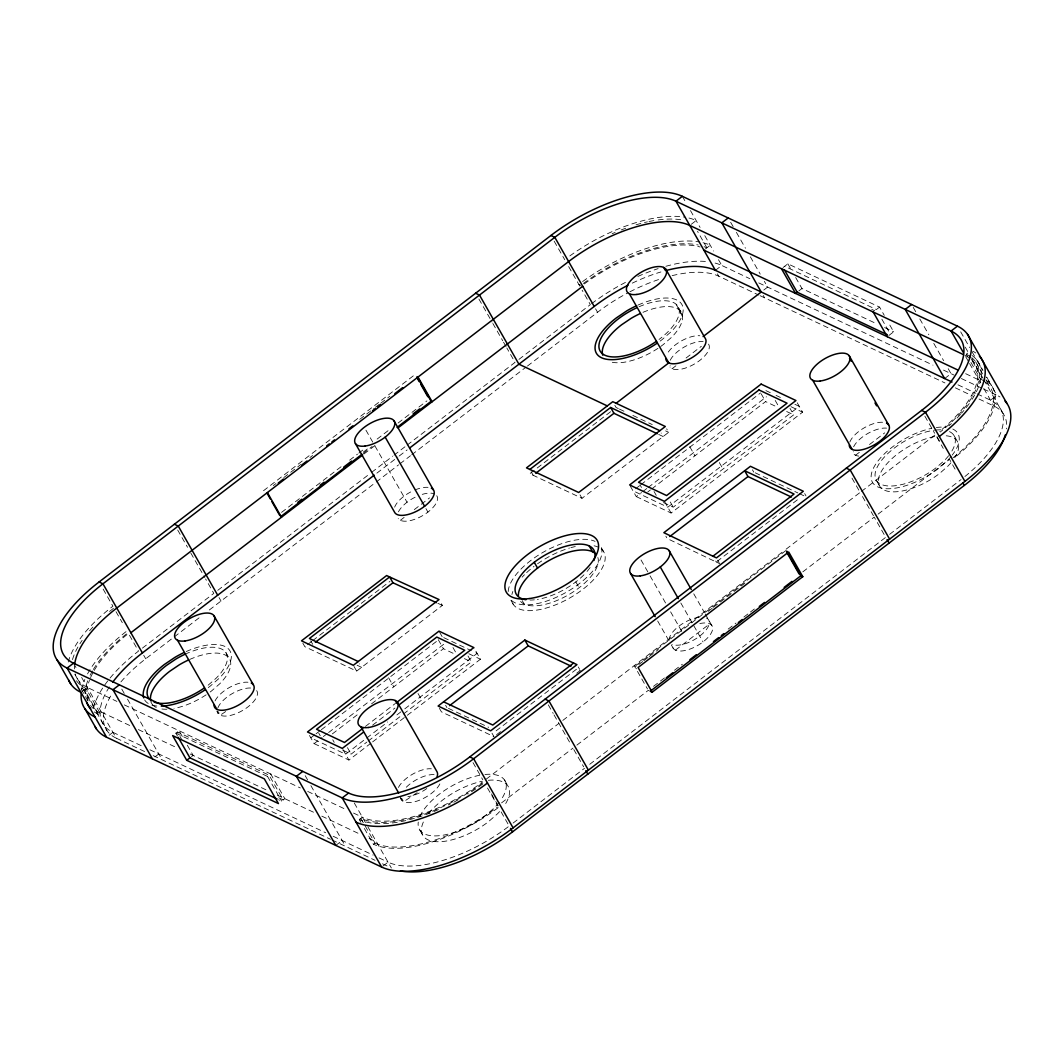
<?xml version="1.0" encoding="UTF-8"?>
<svg xmlns="http://www.w3.org/2000/svg" width="1064" height="1064" viewBox="0 0 1064 1064"><rect width="100%" height="100%" fill="white"/><g stroke="black" fill="none" stroke-linecap="round" stroke-linejoin="round"><path stroke-width="0.75" stroke-dasharray="5 3.75" d="M87.727 680.84L87.66 680.947A102.264 45.154 -29.7 0 0 85.107 693.701M208.158 685.189L216.325 678.047A44.834 19.79 -29.7 0 0 224.012 650.543A44.834 19.79 -29.7 0 0 186.333 653.642M263.513 490.717L414.135 375.22L416.077 376.137M273.315 485.61L275.935 483.601M283.795 477.576L300.819 464.516M309.983 457.493L312.603 455.485M359.752 419.322L374.156 408.27M375.472 407.273L379.396 404.254M380.713 403.256L389.876 396.22M281.534 512.396L341.77 466.205M349.63 460.18L357.491 454.142M358.807 453.144L365.351 448.117M377.135 439.086L390.235 429.045M398.096 423.02L426.903 400.915M363.356 452.054L369.913 447.026M363.024 453.517L372.187 446.481M363.994 453.969L377.095 443.927M82.101 691.44L87.328 687.437L116.907 701.402M691.307 224.278L696.162 220.554A106.772 47.135 -29.7 0 0 687.371 217.655M142.403 648.122L213.811 593.366L205.605 578.962M217.761 590.334L370.352 473.334M371.668 472.323L392.709 456.177M394.026 455.166L405.863 446.095M407.18 445.084L515.043 362.372L506.836 347.968M518.939 359.379L590.347 304.623L582.128 290.193M376.869 473.148L397.909 457.001M399.226 455.991L407.126 449.939M120.924 681.891A98.433 43.451 -29.7 0 1 145.715 658.776L172.98 637.855M174.283 636.871L201.548 615.95M209.342 609.978L374.927 483.003M376.244 481.992L398.601 464.848M399.918 463.838L410.438 455.764M411.755 454.754L526.148 367.04M527.451 366.043L597.556 312.284A98.433 43.451 -29.7 0 1 628.438 292.573M76.488 680.761A100.349 44.302 -29.7 0 0 85.985 688.475L100.029 713.186L98.5 714.356L84.415 689.671A102.264 45.154 -29.7 0 1 81.489 688.089M705.392 248.976L710.247 245.252A106.772 47.135 -29.7 0 0 701.455 242.353M109.113 735.264L112.93 732.338A98.433 43.451 -29.7 0 1 109.911 686.147M715.394 270.349L721.778 265.455L749.881 278.715M400.33 520.323L404.147 517.397M414.308 509.603L429.563 497.912M177.409 735.902L175.839 733.163L179.031 730.715L182.942 737.578M783.077 267.503L787.865 263.832L879.569 307.11L884.264 315.343M154.958 756.903L158.789 753.977M763.792 290.033L767.623 287.094L764.338 281.335M610.603 411.728L529.806 473.693L581.995 498.311L668.644 432.317L666.649 428.819M307.443 644.651L311.366 641.632M312.67 640.634L389.956 581.37M675.919 365.79L672.102 368.716L670.107 365.218M686.081 357.996L701.336 346.305M191.52 756.624L193.116 755.4L186.852 744.428M798.758 290.977L801.95 288.53L877.122 324.001M302.828 643.161L304.823 646.659L356.653 671.118L442.371 605.389L440.376 601.892M314.758 734.772L310.808 737.804L345.614 754.23L387.695 721.964M316.061 733.774L320.011 730.742M321.328 729.731L438.368 639.983M635.58 488.748L639.531 485.729M640.847 484.719L760.521 392.949M175.839 733.163L267.543 776.441L270.735 773.994L284.82 798.678L281.627 801.126L278.622 799.716M879.569 307.11L876.377 309.558L784.673 266.279M309.478 735.477L314.133 743.63L322.02 737.578M323.336 736.567L327.286 733.548M328.59 732.537L444.326 643.787M630.3 486.115L636.272 496.595L641.539 492.566M642.856 491.555L646.792 488.522M648.109 487.525L766.466 396.766M332.34 733.907L359.778 712.867M371.549 703.849L443.435 648.721L456.017 654.653M647.803 491.927L650.423 489.919M651.727 488.921L765.615 401.594L778.25 407.552M365.418 726.433L395.476 703.384M372.546 725.209L394.904 708.065M888.866 335.479L893.654 331.808L888.174 322.206M396.912 714.902L403.482 709.861M404.799 708.85L477.124 653.389L472.775 651.341M342.754 750.16L351.147 754.123L366.827 742.1M368.131 741.089L402.126 715.035M403.429 714.024L471.392 661.914L467.695 655.437M663.431 502.554L673.246 507.182L793.691 414.84L789.993 408.363M314.133 743.63L348.939 760.055L371.296 742.911M372.613 741.901L480.449 659.215L473.799 647.564M636.272 496.595L671.091 513.021L802.589 412.18L795.952 400.529M360.922 822.366L359.286 819.573L360.922 818.429A100.349 44.302 -29.7 0 0 483.162 782.492M359.286 819.573L362.425 817.272A98.433 43.451 -29.7 0 0 482.364 782.093M967.841 356.972L966.272 354.219L970.115 351.28M335.812 845.414L342.182 840.52M944.646 378.545L951.03 373.65L946.92 366.442M496.13 730.848L576.927 668.884L580.279 670.466L576.356 673.472M797.348 499.854L716.271 562.045L667.181 538.517L665.851 536.189M859.326 452.346L855.509 455.259L853.514 451.774M869.488 444.553L884.729 432.862M496.595 734.652L500.519 731.633M970.966 362.452L980.356 378.917L981.886 377.747L969.357 355.788M486.182 779.167L558.893 723.414M562.789 720.421L784.82 550.168M786.11 549.17L860.124 492.419M861.428 491.422L935.429 434.671L943.263 448.383M785.791 550.62L635.168 666.117L636.738 668.87M638.759 664.574L642.696 661.555M643.999 660.558L647.936 657.539M649.24 656.541L658.403 649.506M708.172 611.335L712.109 608.329M713.412 607.318L744.853 583.218M382.934 866.083L388.041 862.159A98.433 43.451 -29.7 0 0 509.191 826.05L499.322 808.733M964.902 476.526A98.433 43.451 -29.7 0 0 990.491 400.184L996.875 395.289A106.772 47.135 -29.7 0 1 999.947 396.952M675.441 650.144L709.741 623.837M501.57 802.868L572.977 748.098M576.874 745.119L648.282 690.35L649.253 690.815M653.522 686.333L665.319 677.303M674.483 670.267L682.343 664.242M728.175 629.09L736.035 623.065M743.896 617.04L749.136 613.024M750.439 612.013L754.376 609.007M802.801 571.873L874.209 517.104L885.727 537.32L588.445 765.282M878.106 514.125L949.514 459.355L956.097 470.913M513.087 823.071L584.508 768.301M889.624 534.327L961.045 479.571M225.661 711.563L220.261 715.207L218.266 711.71M417.154 792.653L403.668 801.751L401.673 798.266M374.9 843.087L375.007 843.114A100.349 44.302 -29.7 0 0 497.247 807.19M437.876 603.328L442.371 605.389M871.775 309.358L874.781 310.781M884.636 327.552L893.654 331.808M965.66 373.69L978.973 379.981M758.752 282.904L932.982 365.138M943.515 370.099L953.982 375.047M961.377 378.531L982.085 388.307M983.562 388.998L996.875 395.289L986.474 377.042M957.959 384.822L975.701 393.201M977.191 393.893L990.491 400.184M672.129 275.643A98.433 43.451 -29.7 0 1 718.719 276.175L758.645 295.021M760.135 295.712L944.965 382.947M955.366 387.855L973.108 396.234M979.026 399.027L993.816 405.996A98.433 43.451 -29.7 0 1 1006.504 428.845M578.829 284.421L580.851 285.378M765.907 390.608L770.256 392.669M776.068 395.409L780.417 397.457M794.914 404.307L799.277 406.355L667.766 507.196L632.947 490.77M790.991 406.701L802.589 412.18M786.668 411.529L793.691 414.84M755.241 472.815L797.84 492.925M799.317 493.616L806.658 497.088M618.33 408.563L616.096 407.512L614.766 405.185M619.447 409.095L626.896 412.606M632.867 415.426L652.245 424.576M665.652 430.907L668.644 432.317M658.669 434.418L663.151 436.519L661.156 433.021M719.783 563.707L716.271 562.045L714.942 559.717M636.139 666.583L634.197 665.665L647.511 688.98M443.768 637.642L471.325 650.649M468.838 653.735L480.449 659.215M464.396 658.616L471.392 661.914M357.132 665.253L361.561 667.354L359.579 663.856M448.423 708.345L488.669 727.337M124.302 704.887L300.314 787.945M307.709 791.443L346.159 809.584M353.554 813.082L362.425 817.272M101.413 712.135L130.992 726.087M138.387 729.585L176.85 747.726M190.15 754.017L268.274 790.885M277.292 795.141L314.399 812.643M321.793 816.141L360.244 834.282M369.115 838.472L376.51 841.957M278.715 797.774L283.224 799.902L269.139 775.217L177.435 731.939L181.346 738.802M112.93 732.338L142.523 746.29M149.918 749.788L325.651 832.726M333.165 836.264L373.132 855.124M379.023 857.903L388.041 862.159M81.635 677.449L116.255 738.163L145.835 752.115M153.229 755.613L330.478 839.257M331.981 839.962L375.087 860.311M382.481 863.795L389.876 867.293M706.855 247.739L697.532 231.34M680.973 311.805L676.172 304.277L682.583 316.819L678.819 308.267M977.444 360.842L982.923 370.445M986.833 377.308L991.528 385.54M960.699 331.848L969.636 347.542M972.07 351.798L982.471 370.033M975.755 361.946L982.804 374.289M985.929 379.782L989.839 386.631M965.248 347.17L968.493 352.862M971.751 358.568L982.99 378.279M983.788 379.688L1003.126 413.577M965.673 356.653L968.799 362.146M969.583 363.516L980.622 382.867M983.907 388.639L993.816 405.996M913.231 307.39L916.516 313.149M919.801 318.921L928.845 334.761M933.78 343.406L943.635 360.683M953.73 435.07L957.055 440.895M881.856 319.16L890.462 334.256M936.998 436.586L939.339 440.709M924.855 416.13L934.618 433.248M787.865 263.832L791.776 270.695M795.686 277.558L801.95 288.53M730.649 222.283L733.123 226.592M736.408 232.364L745.438 248.205M750.373 256.85L760.228 274.126M876.643 480.782L879.968 486.607M763.234 295.473L764.564 297.814M851.998 478.162L859.313 490.996M862.478 496.529L873.424 515.734M682.343 196.321L686.413 203.45M690.47 210.579L700.072 227.417M704.767 235.649L713.545 251.024M718.479 259.683L721.778 265.455A106.772 47.135 -29.7 0 0 714.582 262.928M717.389 273.834L718.719 276.175M775.217 400.45L778.914 406.913M761.186 393.826L765.615 401.594M804.663 493.59L805.993 495.917M752.434 469.796L753.764 472.123M719.317 462.561L723.015 469.024M689.778 446.72L694.938 455.778M595.561 308.786L597.556 312.284M554.171 241.196L564.745 259.722M568.655 266.585L581.303 288.743M717.788 560.209L719.118 562.537M670.293 502.009L673.246 507.182M664.441 501.37L671.091 513.021M654.054 491.502L656.262 495.385M640.009 484.878L641.486 487.472M693.755 593.818L704.434 612.545M705.259 613.981L711.856 625.566M680.814 602.969L703.038 641.924M641.033 559.983L649.253 574.387M650.064 575.837L665.678 603.195M670.613 611.84L682.144 632.069M478.893 298.997L492.047 322.046M492.858 323.483L502.727 340.759M503.538 342.209L506.012 346.532M657.672 620.99L669.176 641.166M671.331 644.93L673.312 648.428M580 494.827L581.995 498.311M601.333 547.734L603.328 551.232M531.162 471.764L533.157 475.262M575.823 581.888L579.149 587.714M578.284 666.968L579.614 669.309M522.225 600.601L524.22 604.086M513.393 604.578L510.068 598.753A52.309 23.102 -29.7 0 0 565.25 592.834A52.309 23.102 -29.7 0 0 601.346 548.12M548.319 704.873L553.2 713.425M554.012 714.862L570.637 743.989M573.802 749.548L583.684 766.865M425.933 508.592L427.928 512.09M365.936 430.162L374.142 444.553M374.967 446.002L407.047 502.235M452.985 647.55L456.669 654.028M439.658 632.295L442.318 636.964M491.98 733.163L493.975 736.647L441.427 711.856L439.432 708.358M438.262 639.663L443.435 648.721M504.496 779.992L507.821 785.817M445.603 705.299L446.933 707.64M491.475 793.904L498.511 806.246M473.014 762.622L482.777 779.739M487.498 788.012L497.673 805.847M418.032 693.529L421.73 699.992M388.599 677.741L393.773 686.799M353.993 666.463L356.653 671.118M419.881 830.173L423.206 835.998M310.728 640.807L312.723 644.305M400.224 797.707L401.54 800.035M347.449 747.646L351.147 754.123M342.967 749.575L348.939 760.055M332.739 739.759L334.216 742.353M318.761 733.163L320.237 735.756M354.299 803.014L367.12 825.504M367.905 826.874L391.366 867.985M360.816 818.402L375.007 843.114L373.437 844.324L363.981 827.805M219.024 597.529L221.019 601.027M177.675 529.992L187.53 547.268M190.815 553.041L204.78 577.526M305.195 775.669L307.629 779.952M310.887 785.644L345.507 846.346M225.807 652.471L229.132 658.297M267.543 776.441L281.627 801.126M216.817 711.151L218.147 713.479M143.72 655.278L145.715 658.776M103.142 589.11L112.904 606.214A106.772 47.135 -29.7 0 0 68.229 662.061M116.029 611.707L122.294 622.679M129.449 635.235L138.506 651.115A106.772 47.135 -29.7 0 0 93.166 709.994M150.716 701.681L152.046 704.022M121.788 689.113L124.235 693.396M127.48 699.088L162.114 759.789M73.509 663.191L77.566 670.32M74.773 674.164L106.959 730.582M81.157 689.006L89.762 704.089M498.178 807.656A102.264 45.154 -29.7 0 1 373.57 844.271M414.335 818.376A102.264 45.154 -29.7 0 1 359.366 819.613M482.817 783.929A102.264 45.154 -29.7 0 1 467.854 794.116M458.185 799.822A102.264 45.154 -29.7 0 1 448.396 804.983M438.474 809.611A102.264 45.154 -29.7 0 1 417.58 817.405M972.842 351.187A106.772 47.135 -29.7 0 1 975.741 352.982M971.352 359.579A98.433 43.451 -29.7 0 1 939.286 431.638M964.888 355.283A98.433 43.451 -29.7 0 1 970.235 358.595M971.685 357.624A100.349 44.302 -29.7 0 1 940.257 432.024M966.232 354.246A100.349 44.302 -29.7 0 1 970.448 356.693M985.769 382.322A100.349 44.302 -29.7 0 1 953.051 457.759M980.316 378.944A100.349 44.302 -29.7 0 1 984.533 381.377M986.155 380.207A102.264 45.154 -29.7 0 1 955.419 457.001M972.07 355.509A102.264 45.154 -29.7 0 1 970.062 402.392M969.238 403.575A102.264 45.154 -29.7 0 1 961.563 413.164M960.486 414.362A102.264 45.154 -29.7 0 1 955.964 419.136M951.402 423.565A102.264 45.154 -29.7 0 1 948.995 425.773M569.839 255.932A106.772 47.135 -29.7 0 1 685.721 217.322M582.633 281.561A106.772 47.135 -29.7 0 1 699.806 242.02M632.295 283.13A98.433 43.451 -29.7 0 1 660.917 271.958M591.611 303.666A106.772 47.135 -29.7 0 1 627.6 281.308M637.855 276.44A106.772 47.135 -29.7 0 1 658.124 268.62M665.891 266.279A106.772 47.135 -29.7 0 1 706.124 261.518M583.404 283.45A102.264 45.154 -29.7 0 1 698.263 245.013M704.129 246.702A102.264 45.154 -29.7 0 1 706.722 247.792M81.635 689.791A106.772 47.135 -29.7 0 1 84.854 679.417M87.541 673.898A106.772 47.135 -29.7 0 1 126.988 630.912M98.5 714.37A102.264 45.154 -29.7 0 1 94.23 711.896M90.108 675.308A102.264 45.154 -29.7 0 1 92.462 670.932M93.339 669.456A102.264 45.154 -29.7 0 1 127.627 632.987M87.328 687.437A98.433 43.451 -29.7 0 1 75.278 673.964M74.493 668.884A98.433 43.451 -29.7 0 1 74.52 666.064M72.485 659.587A102.264 45.154 -29.7 0 1 82.154 640.328M89.589 630.766A102.264 45.154 -29.7 0 1 95.095 624.768M109.565 611.481A102.264 45.154 -29.7 0 1 113.542 608.289M100.069 713.159A100.349 44.302 -29.7 0 1 90.573 705.445M87.993 700.245A100.349 44.302 -29.7 0 1 89.456 680.322M90.56 677.582A100.349 44.302 -29.7 0 1 93.379 671.903M94.204 670.453A100.349 44.302 -29.7 0 1 128.638 633.319M584.309 283.915A100.428 44.342 -29.7 0 1 700.099 246.994M612.172 233.721A102.264 45.154 -29.7 0 1 615.152 232.418M621.163 229.957A102.264 45.154 -29.7 0 1 625.659 228.255M636.033 224.81A102.264 45.154 -29.7 0 1 647.404 221.857M649 221.525A102.264 45.154 -29.7 0 1 656.727 220.142M658.23 219.942A102.264 45.154 -29.7 0 1 684.179 220.328M394.651 507.156A22.424 9.895 -29.7 0 1 413.697 490.491M415 489.932A22.424 9.895 -29.7 0 1 428.034 487.352M668.312 352.038A22.424 9.895 -29.7 0 1 699.806 335.745M849.83 442.105A22.424 9.895 -29.7 0 1 883.2 422.302M706.416 618.024A22.424 9.895 -29.7 0 1 699.713 636.099A22.424 9.895 -29.7 0 1 672.116 644.332M669.189 640.102A22.424 9.895 -29.7 0 1 698.902 617.319M426.797 788.557A22.424 9.895 -29.7 0 1 407.858 796.63M398.468 787.466A22.424 9.895 -29.7 0 1 431.359 768.793M215.061 700.91A22.424 9.895 -29.7 0 1 247.965 682.237M590.121 567.484A44.635 19.711 -29.7 0 1 586.251 572.352M583.963 574.786A44.635 19.711 -29.7 0 1 537.4 599.444M534.354 599.83A44.635 19.711 -29.7 0 1 530.058 600.043M708.531 344.124A22.424 9.895 -29.7 0 1 694.912 363.728A22.424 9.895 -29.7 0 1 669.988 366.987M670.227 360.244A22.424 9.895 -29.7 0 1 703.131 341.571M436.759 495.731A22.424 9.895 -29.7 0 1 423.139 515.335A22.424 9.895 -29.7 0 1 398.215 518.594M398.455 511.851A22.424 9.895 -29.7 0 1 415.718 496.928M422.235 494.374A22.424 9.895 -29.7 0 1 434.644 494.015M699.846 623.557A22.424 9.895 -29.7 0 1 712.109 631.178A22.424 9.895 -29.7 0 1 690.43 648.92A22.424 9.895 -29.7 0 1 672.514 645.928M858.794 456.097A22.424 9.895 -29.7 0 1 853.394 453.543M853.634 446.8A22.424 9.895 -29.7 0 1 886.525 428.127M439.844 783.915A22.424 9.895 -29.7 0 1 417.793 800.833A22.424 9.895 -29.7 0 1 400.742 797.534M406.288 787.24A22.424 9.895 -29.7 0 1 434.684 774.619M256.69 690.616A22.424 9.895 -29.7 0 1 240.504 711.63A22.424 9.895 -29.7 0 1 217.335 710.978M217.907 707.866A22.424 9.895 -29.7 0 1 251.277 688.062M601.227 548.971A52.309 23.102 -29.7 0 1 570.051 597.822A52.309 23.102 -29.7 0 1 511.691 600.335M511.917 594.51A52.309 23.102 -29.7 0 1 512.835 591.478M522.145 577.18A52.309 23.102 -29.7 0 1 524.459 574.733M526.64 572.618A52.309 23.102 -29.7 0 1 533.995 566.407M537.559 563.774A52.309 23.102 -29.7 0 1 569.426 548.066M570.903 547.641A52.309 23.102 -29.7 0 1 575.278 546.55M594.071 545.792A52.309 23.102 -29.7 0 1 598.38 547.215M597.862 557.47A44.635 19.711 -29.7 0 1 567.072 595.614A44.635 19.711 -29.7 0 1 519.99 600.655M508.206 591.557A52.309 23.102 -29.7 0 1 543.039 552.336A52.309 23.102 -29.7 0 1 595.069 541.39M952.839 429.058A49.21 21.732 -29.7 0 1 952.187 455.139M951.256 456.296A49.21 21.732 -29.7 0 1 947.08 460.898L938.116 468.745A49.21 21.732 -29.7 0 1 871.243 478.827A49.21 21.732 -29.7 0 1 931.878 428.273M936.333 427.515A49.21 21.732 -29.7 0 1 945.63 427.236M949.5 431.625A44.834 19.79 -29.7 0 1 950.431 453.304M948.623 455.738A44.834 19.79 -29.7 0 1 944.247 460.646L936.081 467.788A44.834 19.79 -29.7 0 1 875.034 475.781A44.834 19.79 -29.7 0 1 934.458 430.215M935.961 430.042A44.834 19.79 -29.7 0 1 942.917 429.962M638.081 305.036A49.21 21.732 -29.7 0 1 679.431 301.631A49.21 21.732 -29.7 0 1 670.998 331.822L662.034 339.669A49.21 21.732 -29.7 0 1 659.534 341.517M639.078 306.738A44.874 19.817 -29.7 0 1 677.968 306.392A44.874 19.817 -29.7 0 1 659.028 339.456M186.24 651.527A49.21 21.732 -29.7 0 1 227.59 648.122A49.21 21.732 -29.7 0 1 219.157 678.313L210.193 686.147A49.21 21.732 -29.7 0 1 207.693 688.009M156.834 706.031A49.21 21.732 -29.7 0 1 149.612 704.208M148.202 703.437A49.21 21.732 -29.7 0 1 143.707 697.864M484.998 774.472A49.21 21.732 -29.7 0 1 500.878 800.022M499.189 802.296A49.21 21.732 -29.7 0 1 494.082 808.055L485.118 815.902A49.21 21.732 -29.7 0 1 439.046 835.719A49.21 21.732 -29.7 0 1 418.258 822.086M419.841 816.62A49.21 21.732 -29.7 0 1 483.335 774.672M642.989 312.324A44.834 19.79 -29.7 0 1 679.47 310.116A44.834 19.79 -29.7 0 1 671.49 337.381L663.324 344.523A44.834 19.79 -29.7 0 1 659.348 347.409M657.964 348.34A44.834 19.79 -29.7 0 1 610.497 361.866M629.875 291.829A98.433 43.451 -29.7 0 1 661.263 278.702M116.255 738.163A98.433 43.451 -29.7 0 1 111.401 694.845M946.242 435.788A44.834 19.79 -29.7 0 1 954.714 457.693M950.937 462.787A44.834 19.79 -29.7 0 1 947.572 466.458L939.406 473.613A44.834 19.79 -29.7 0 1 878.385 482.005A44.834 19.79 -29.7 0 1 936.453 436.227M488.31 780.298A49.21 21.732 -29.7 0 1 504.19 805.834M499.575 811.593A49.21 21.732 -29.7 0 1 497.407 813.88L488.443 821.727A49.21 21.732 -29.7 0 1 437.969 841.744A49.21 21.732 -29.7 0 1 423.751 821.182M428.513 813.694A49.21 21.732 -29.7 0 1 482.205 781.255M189.658 659.467A44.834 19.79 -29.7 0 1 227.324 656.368A44.834 19.79 -29.7 0 1 219.65 683.873L211.47 691.015A44.834 19.79 -29.7 0 1 207.507 693.901M206.123 694.832A44.834 19.79 -29.7 0 1 174.004 708.451M166.888 709.236A44.834 19.79 -29.7 0 1 158.656 708.345M156.288 707.467A44.834 19.79 -29.7 0 1 150.902 701.695"/><path stroke-width="1.5" d="M99.072 581.981L550.913 235.49A106.772 47.135 -29.7 0 1 682.343 196.321L957.44 326.156A106.772 47.135 -29.7 0 1 925.494 412.26L473.653 758.752A106.772 47.135 -29.7 0 1 342.222 797.92L67.125 668.086A106.772 47.135 -29.7 0 1 99.072 581.981L102.955 583.803L142.39 652.95A98.433 43.451 -29.7 0 0 112.638 682.277M278.209 483.056L283.45 479.039M301.79 464.981L307.031 460.965M326.675 445.896L329.295 443.888M331.915 441.879L334.535 439.871M348.939 428.819L352.862 425.813M372.52 410.744L375.127 408.736M377.747 406.727L380.367 404.719M394.784 393.667L402.631 387.642M682.343 196.321L675.959 201.216A98.433 43.451 -29.7 0 0 554.809 237.325L102.955 583.803A98.433 43.451 -29.7 0 0 73.509 663.191L67.125 668.086L106.56 737.219L381.657 867.054A106.772 47.135 -29.7 0 0 513.087 827.885L964.928 481.394A106.772 47.135 -29.7 0 0 1005.014 401.075M297.88 502.261L301.804 499.255M320.144 485.197L324.068 482.178M343.712 467.123L351.572 461.084M413.125 413.883L419.682 408.869M361.72 454.514L280.51 516.785L281.481 517.25L267.397 492.552M397.072 427.396L431.133 401.288L432.104 401.753L418.019 377.055M130.872 632.748L362.691 454.98M398.042 427.861L582.713 286.256M142.39 652.95L374.235 475.156M409.746 447.931L594.231 306.459A98.433 43.451 -29.7 0 1 627.986 285.272M119.354 684.83L112.97 689.725L152.405 758.858M728.188 217.96L721.818 222.855L761.239 291.988L703.091 336.583M529.832 469.437L610.63 407.485L659.826 430.694L665.319 426.491L612.784 401.687L526.494 467.867L578.67 492.486L659.826 430.694M616.123 403.269L668.791 362.891L629.356 293.757M315.356 642.284L392.949 582.779L436.386 602.65M535.764 473.267L613.955 413.311L657.18 433.713M186.732 760.294L278.435 803.573L264.351 778.888L172.647 735.61L186.732 760.294L189.924 757.847L277.119 798.998M887.363 334.761L797.162 292.201L795.566 293.425L781.481 268.727M302.761 771.387L296.377 776.281L335.812 845.414M911.595 304.517L905.211 309.398L944.646 378.545M362.797 728.441L344.497 742.473L316.54 729.279L436.785 637.07L464.742 650.264L396.779 702.386M363.343 732.271L342.302 748.404L307.483 731.979L438.993 631.138L473.799 647.564L398.84 705.046M443.608 701.814L438.102 706.031L490.65 730.822L576.954 664.641L524.871 640.062L443.608 701.814L492.805 725.036L573.616 663.058M669.788 536.522L747.979 476.566L791.377 497.034M957.44 326.156L951.07 331.037A98.433 43.451 -29.7 0 1 921.61 410.425L469.769 756.916A98.433 43.451 -29.7 0 1 348.606 793.026L342.222 797.92L381.657 867.054M712.947 556.219L716.458 557.882L803.333 491.262L750.439 466.298L663.856 532.692L712.947 556.219L794.037 494.042L744.667 470.74L747.979 476.566M666.29 677.755L672.834 672.741M689.858 659.68L696.401 654.653M713.439 641.605L718.666 637.589M721.286 635.58L723.906 633.572M738.323 622.52L742.246 619.501M759.27 606.453L764.511 602.437M784.155 587.368L792.015 581.343M802.788 576.688L800.846 575.77L650.224 691.268L652.166 692.185L802.788 576.688L788.703 552.003L638.081 667.5L652.166 692.185M400.476 870.871A98.433 43.451 -29.7 0 0 512.516 831.875L964.356 485.384A98.433 43.451 -29.7 0 0 1005.241 435.016M449.553 705.645L528.196 645.888L571.022 666.104M963.412 354.578L689.791 225.448A98.433 43.451 -29.7 0 0 568.628 261.558L116.787 608.049A98.433 43.451 -29.7 0 0 74.653 664.588M703.876 250.146L958.265 370.206M665.665 270.615A98.433 43.451 -29.7 0 1 715.394 270.349L952.041 382.029M550.913 235.49L554.809 237.325L594.231 306.459M921.61 410.425L925.494 412.26L964.928 481.394M475.608 293.238L479.492 295.074L518.926 364.207L607.291 405.903M846.306 468.173L850.189 470.009L889.624 539.142M174.376 524.233L178.273 526.068L217.694 595.202M545.074 699.168L548.957 701.003L588.392 770.136M358.249 661.529L309.398 638.48L389.623 576.954L439.046 599.564L353.328 665.293L301.498 640.834L386.631 575.544L389.623 576.954L392.949 582.779M469.769 756.916L473.653 758.752L513.087 827.885M73.509 663.191L348.606 793.026M967.535 334.362L1006.97 403.495M963.266 352.423L951.07 331.037L675.959 201.216L715.394 270.349M873.185 312.005L887.27 336.703M963.04 483.056L964.356 485.384M849.178 355.722L888.613 424.855M849.524 358.315L851.16 361.201M874.994 402.963L876.63 405.849M784.647 270.243L797.162 292.201M812.75 380.3L852.184 449.447M887.057 539.648L889.052 543.132M665.771 269.165L705.206 338.299A22.424 9.895 -29.7 0 1 689.02 359.326A22.424 9.895 -29.7 0 1 665.865 358.661M663.657 267.45L665.306 270.322M786.761 551.086L800.846 575.77M786.575 551.99L799.091 573.948M610.63 407.485L613.955 413.311M669.11 550.607L691.281 589.496M660.279 566.966L678.353 598.646M630.566 573.469L655.211 616.681M589.19 545.899L592.515 551.724M534.248 562.271L537.573 568.096M417.048 376.603L431.133 401.288M417.633 378.877L419.203 381.63M420.772 384.37L427.808 396.712M524.871 640.062L528.196 645.888M393.999 420.772L433.434 489.906M585.838 770.642L587.82 774.126M385.181 437.131L424.616 506.264M355.456 443.635L394.89 512.768A22.424 9.895 -29.7 0 0 422.275 507.94A22.424 9.895 -29.7 0 0 431.319 488.19M510.521 828.391L512.516 831.875M397.338 702.213L436.772 771.347A22.424 9.895 -29.7 0 1 437.011 776.959M395.209 700.484L396.859 703.371M267.21 493.47L270.336 498.95M271.905 501.703L279.726 515.415M360.909 726.792L398.694 793.052M213.93 615.657L253.365 684.79M177.502 640.235L216.936 709.382M178.18 737.272L189.924 757.847M57.03 659.88L70.862 684.112M84.947 708.81L96.465 729.013M487.472 782.998A106.772 47.135 -29.7 0 1 356.054 822.166M979.412 356.187A106.772 47.135 -29.7 0 1 939.312 436.506M95.029 717.016A106.772 47.135 -29.7 0 1 81.223 692.717M90.719 708.863A102.264 45.154 -29.7 0 1 86.729 702.679M106.56 737.219A106.772 47.135 -29.7 0 1 94.909 726.366M80.944 692.332A106.772 47.135 -29.7 0 1 68.668 680.056M886.498 423.139A22.424 9.895 -29.7 0 1 874.994 444.459A22.424 9.895 -29.7 0 1 849.258 445.218M251.25 683.075A22.424 9.895 -29.7 0 1 239.746 704.395A22.424 9.895 -29.7 0 1 214.024 705.153M525.962 599.737A44.635 19.711 -29.7 0 1 544.795 555.235A44.635 19.711 -29.7 0 1 593.885 560.502M518.394 595.68A44.635 19.711 -29.7 0 1 550.939 559.491A44.635 19.711 -29.7 0 1 595.907 554.144M656.927 343.339A49.21 21.732 -29.7 0 1 600.043 356.945A49.21 21.732 -29.7 0 1 616.189 318.03L626.709 310.914A49.21 21.732 -29.7 0 1 636.658 305.687M656.581 341.225A44.874 19.817 -29.7 0 1 600.256 351.293A44.874 19.817 -29.7 0 1 636.325 307.975M204.182 688.076A44.834 19.79 -29.7 0 1 154.094 702.12M151.673 700.937A44.834 19.79 -29.7 0 1 166.383 665.479L175.972 659.002A44.834 19.79 -29.7 0 1 185.03 654.24M205.086 689.831A49.21 21.732 -29.7 0 1 161.249 706.15M143.707 697.864A49.21 21.732 -29.7 0 1 164.348 664.508L174.868 657.406A49.21 21.732 -29.7 0 1 183.367 652.857M602.743 355.203A44.834 19.79 -29.7 0 1 621.549 324.813L631.138 318.336A44.834 19.79 -29.7 0 1 640.196 313.574M150.436 699.008A44.834 19.79 -29.7 0 1 169.708 671.304L179.297 664.827A44.834 19.79 -29.7 0 1 188.355 660.052M761.132 384.104L629.635 484.945L664.441 501.37L795.952 400.529L761.132 384.104M758.978 389.943L638.533 482.298L666.609 495.545L787.041 403.19L758.978 389.943M365.098 446.055A22.424 9.895 -29.7 0 0 394.811 423.273A22.424 9.895 -29.7 0 0 364.287 427.276A22.424 9.895 -29.7 0 0 365.098 446.055M636.871 294.449A22.424 9.895 -29.7 0 0 666.583 271.666A22.424 9.895 -29.7 0 0 636.059 275.669A22.424 9.895 -29.7 0 0 636.871 294.449M820.278 381.005A22.424 9.895 -29.7 0 0 849.976 358.222A22.424 9.895 -29.7 0 0 819.466 362.226A22.424 9.895 -29.7 0 0 820.278 381.005M640.196 575.89A22.424 9.895 -29.7 0 0 669.908 553.107A22.424 9.895 -29.7 0 0 639.384 557.11A22.424 9.895 -29.7 0 0 640.196 575.89M368.423 727.497A22.424 9.895 -29.7 0 0 398.136 704.714A22.424 9.895 -29.7 0 0 367.612 708.717A22.424 9.895 -29.7 0 0 368.423 727.497M185.03 640.94A22.424 9.895 -29.7 0 0 214.742 618.157A22.424 9.895 -29.7 0 0 184.218 622.161A22.424 9.895 -29.7 0 0 185.03 640.94M529.234 598.58A52.309 23.102 -29.7 0 0 598.567 545.42A52.309 23.102 -29.7 0 0 527.345 554.756A52.309 23.102 -29.7 0 0 529.234 598.58"/></g></svg>
